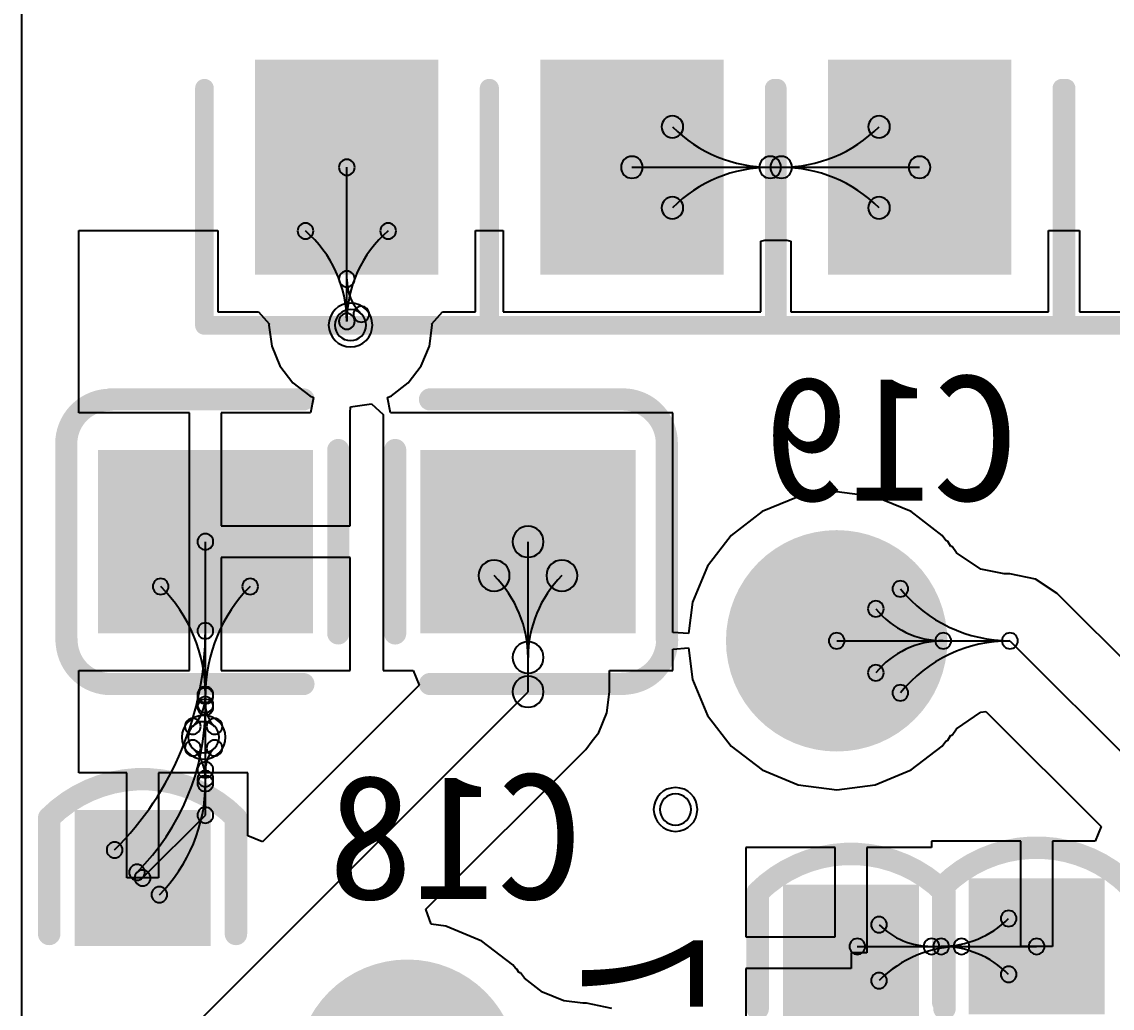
# Model space of a CAD drawing. Header units: inches. Extents: x 32166 to 66782, y 2386 to 7162.
# Drawn here: x 32666.61 to 32706.02, y 2999.61 to 3035.26 of the extents above; entities that cross this region are included whole.
import ezdxf

# ---------------------------------------------------------------- set-up
doc = ezdxf.new("R2010")
doc.units = ezdxf.units.IN
doc.header["$LTSCALE"] = 0.64311
doc.header["$MEASUREMENT"] = 0
for name, color, linetype in [('BOTTOMLAYER', 5, 'CONTINUOUS'), ('BOTTOMOVERLAY', 54, 'CONTINUOUS'), ('BOTTOMPASTE', 16, 'CONTINUOUS'), ('BOTTOMSOLDER', 6, 'CONTINUOUS'), ('KEEPOUTLAYER', 6, 'CONTINUOUS'), ('MULTILAYER', 9, 'CONTINUOUS')]:
    doc.layers.add(name, color=color, linetype=linetype)
doc.styles.get("Standard").update_dxf_attribs({"font": 'txt', "width": 0.8})

msp = doc.modelspace()

# ---------------------------------------------------------------- linework, layer by layer
at = {"layer": 'BOTTOMLAYER'}
for p, q in [((32678.358, 3024.434), (32678.358, 3030.001)), ((32688.663, 3030.001), (32699.058, 3030.001)), ((32668.677, 3021.127), (32668.677, 3027.719)), ((32668.677, 3027.719), (32673.7, 3027.719)), ((32673.7, 3027.719), (32673.7, 3024.772)), ((32683.015, 3024.772), (32683.015, 3027.719)), ((32683.015, 3027.719), (32684.005, 3027.719)), ((32684.005, 3027.719), (32684.005, 3024.772)), ((32703.715, 3024.772), (32703.715, 3027.719)), ((32703.715, 3027.719), (32704.84, 3027.719)), ((32704.84, 3027.719), (32704.84, 3024.772)), ((32693.32, 3027.335), (32693.461, 3027.363)), ((32693.32, 3024.772), (32693.32, 3027.335)), ((32693.461, 3027.363), (32694.26, 3027.363)), ((32694.26, 3027.363), (32694.4, 3027.335)), ((32694.4, 3027.335), (32694.4, 3024.772)), ((32673.7, 3024.772), (32675.171, 3024.772)), ((32675.171, 3024.772), (32675.548, 3024.342)), ((32681.437, 3024.342), (32681.814, 3024.772)), ((32681.814, 3024.772), (32683.015, 3024.772)), ((32684.005, 3024.772), (32693.32, 3024.772)), ((32694.4, 3024.772), (32703.715, 3024.772)), ((32704.84, 3024.772), (32714.155, 3024.772)), ((32675.548, 3024.342), (32675.543, 3024.299)), ((32675.543, 3024.299), (32675.643, 3023.536)), ((32681.342, 3023.536), (32681.443, 3024.299)), ((32681.443, 3024.299), (32681.437, 3024.342)), ((32675.643, 3023.536), (32675.938, 3022.824)), ((32681.048, 3022.824), (32681.342, 3023.536)), ((32675.938, 3022.824), (32676.407, 3022.213)), ((32680.579, 3022.213), (32681.048, 3022.824)), ((32676.407, 3022.213), (32677.018, 3021.744)), ((32679.968, 3021.744), (32680.579, 3022.213)), ((32677.018, 3021.744), (32677.156, 3021.687)), ((32679.83, 3021.687), (32679.968, 3021.744)), ((32677.156, 3021.687), (32677.044, 3021.127)), ((32678.477, 3021.127), (32678.493, 3021.349)), ((32678.493, 3021.349), (32679.248, 3021.449)), ((32679.248, 3021.449), (32679.678, 3021.072)), ((32679.942, 3021.127), (32679.83, 3021.687)), ((32672.677, 3021.127), (32668.677, 3021.127)), ((32672.677, 3016.468), (32672.677, 3021.127)), ((32677.044, 3021.127), (32673.82, 3021.127)), ((32673.82, 3021.127), (32673.82, 3017.041)), ((32678.477, 3017.041), (32678.477, 3021.127)), ((32678.477, 3021.127), (32678.477, 3021.127)), ((32679.678, 3021.072), (32679.678, 3011.812)), ((32690.136, 3021.127), (32679.942, 3021.127)), ((32690.136, 3013.184), (32690.136, 3021.127)), ((32696.062, 3018.278), (32694.667, 3018.094)), ((32697.457, 3018.094), (32696.062, 3018.278)), ((32694.667, 3018.094), (32693.367, 3017.556)), ((32698.756, 3017.556), (32697.457, 3018.094)), ((32693.367, 3017.556), (32692.251, 3016.699)), ((32699.873, 3016.699), (32698.756, 3017.556)), ((32673.82, 3017.041), (32678.477, 3017.041)), ((32692.251, 3016.699), (32691.394, 3015.583)), ((32700.01, 3016.519), (32699.873, 3016.699)), ((32672.677, 3011.812), (32672.677, 3016.468)), ((32673.248, 3006.59), (32673.248, 3016.469)), ((32684.907, 3011.049), (32684.907, 3016.469)), ((32700.074, 3016.477), (32700.01, 3016.519)), ((32700.191, 3016.302), (32700.074, 3016.477)), ((32700.236, 3016.295), (32700.191, 3016.302)), ((32700.389, 3016.065), (32700.236, 3016.295)), ((32700.236, 3016.295), (32700.236, 3016.295)), ((32678.477, 3015.898), (32673.82, 3015.898)), ((32673.82, 3015.898), (32673.82, 3011.812)), ((32678.477, 3011.812), (32678.477, 3015.898)), ((32701.277, 3015.473), (32700.389, 3016.065)), ((32691.394, 3015.583), (32690.856, 3014.283)), ((32702.113, 3015.306), (32701.277, 3015.473)), ((32702.324, 3015.306), (32702.113, 3015.306)), ((32703.249, 3015.122), (32702.324, 3015.306)), ((32704.034, 3014.598), (32703.249, 3015.122)), ((32690.856, 3014.283), (32690.706, 3013.147)), ((32711.253, 3007.379), (32704.034, 3014.598)), ((32690.706, 3013.147), (32690.136, 3013.184)), ((32696.062, 3012.888), (32702.324, 3012.888)), ((32702.324, 3012.888), (32709.543, 3005.669)), ((32690.136, 3012.592), (32690.706, 3012.629)), ((32690.136, 3011.812), (32690.136, 3012.592)), ((32690.706, 3012.629), (32690.856, 3011.493)), ((32668.677, 3008.12), (32668.677, 3011.812)), ((32668.677, 3011.812), (32672.677, 3011.812)), ((32673.82, 3011.812), (32678.477, 3011.812)), ((32679.678, 3011.812), (32680.751, 3011.812)), ((32680.751, 3011.812), (32680.97, 3011.284)), ((32687.857, 3011.049), (32687.857, 3011.812)), ((32687.857, 3011.812), (32690.136, 3011.812)), ((32690.856, 3011.493), (32691.394, 3010.193)), ((32680.97, 3011.284), (32675.306, 3005.62)), ((32670.978, 2997.119), (32684.907, 3011.049)), ((32687.757, 3010.285), (32687.857, 3011.049)), ((32687.462, 3009.573), (32687.757, 3010.285)), ((32700.389, 3009.711), (32701.277, 3010.304)), ((32701.277, 3010.304), (32701.454, 3010.339)), ((32701.454, 3010.339), (32705.62, 3006.173)), ((32691.394, 3010.193), (32692.251, 3009.077)), ((32687.228, 3009.268), (32687.462, 3009.573)), ((32700.236, 3009.481), (32700.389, 3009.711)), ((32686.993, 3008.962), (32687.228, 3009.268)), ((32699.873, 3009.077), (32700.01, 3009.257)), ((32700.01, 3009.257), (32700.074, 3009.299)), ((32700.074, 3009.299), (32700.191, 3009.474)), ((32700.191, 3009.474), (32700.236, 3009.481)), ((32700.236, 3009.481), (32700.236, 3009.481)), ((32681.219, 3003.188), (32686.993, 3008.962)), ((32692.251, 3009.077), (32693.367, 3008.221)), ((32698.756, 3008.221), (32699.873, 3009.077)), ((32670.406, 3008.12), (32668.677, 3008.12)), ((32670.406, 3004.318), (32670.406, 3008.12)), ((32674.778, 3008.12), (32671.549, 3008.12)), ((32671.549, 3008.12), (32671.549, 3004.318)), ((32674.778, 3005.838), (32674.778, 3008.12)), ((32693.367, 3008.221), (32694.667, 3007.682)), ((32697.457, 3007.682), (32698.756, 3008.221)), ((32694.667, 3007.682), (32696.062, 3007.499)), ((32696.062, 3007.499), (32697.457, 3007.682)), ((32670.978, 3004.319), (32673.248, 3006.59)), ((32705.62, 3006.173), (32705.401, 3005.645)), ((32675.306, 3005.62), (32674.778, 3005.838)), ((32702.716, 3005.645), (32699.488, 3005.645)), ((32699.488, 3005.645), (32699.488, 3005.42)), ((32702.716, 3001.843), (32702.716, 3005.645)), ((32705.401, 3005.645), (32703.859, 3005.645)), ((32703.859, 3005.645), (32703.859, 3001.843)), ((32696.011, 3005.42), (32692.783, 3005.42)), ((32692.783, 3005.42), (32692.783, 3002.191)), ((32696.011, 3002.191), (32696.011, 3005.42)), ((32699.488, 3005.42), (32697.154, 3005.42)), ((32697.154, 3005.42), (32697.154, 3001.618)), ((32671.549, 3004.318), (32670.406, 3004.318)), ((32681.402, 3002.647), (32681.219, 3003.188)), ((32681.939, 3002.576), (32681.402, 3002.647)), ((32683.239, 3002.038), (32681.939, 3002.576)), ((32684.355, 3001.181), (32683.239, 3002.038)), ((32692.783, 3002.191), (32696.011, 3002.191)), ((32697.154, 3001.618), (32696.584, 3001.618)), ((32696.584, 3001.618), (32696.584, 3001.048)), ((32696.808, 3001.844), (32703.288, 3001.844)), ((32703.859, 3001.843), (32702.716, 3001.843)), ((32684.453, 3001.054), (32684.355, 3001.181)), ((32684.507, 3001.017), (32684.453, 3001.054)), ((32684.59, 3000.893), (32684.507, 3001.017)), ((32684.636, 3000.887), (32684.59, 3000.893)), ((32684.781, 3000.698), (32684.636, 3000.887)), ((32684.636, 3000.887), (32684.636, 3000.887)), ((32696.584, 3001.048), (32692.783, 3001.048)), ((32692.783, 3001.048), (32692.783, 2997.819)), ((32685.436, 3000.195), (32684.781, 3000.698)), ((32686.198, 2999.88), (32685.436, 3000.195)), ((32686.892, 2999.788), (32686.198, 2999.88)), ((32687.017, 2999.788), (32686.892, 2999.788)), ((32687.942, 2999.604), (32687.017, 2999.788))]:
    msp.add_line(p, q, dxfattribs=at)
at = {"layer": 'BOTTOMLAYER', "const_width": 3.543}
for points in [[(32697.314, 3014.141, 1), (32694.809, 3011.635, 1)], [(32681.797, 2998.623, 1), (32679.291, 2996.118, 1)]]:
    msp.add_lwpolyline(points, format="xyb", close=True, dxfattribs=at)
at = {"layer": 'BOTTOMLAYER'}
for centre, radius, start, end in [((32690.126, 3031.465), 0.394, 0, 180), ((32690.126, 3031.465), 0.394, 0, 180), ((32690.126, 3031.465), 0.394, 0, 180), ((32697.594, 3031.465), 0.394, 0, 180), ((32697.594, 3031.465), 0.394, 0, 180), ((32697.594, 3031.465), 0.394, 0, 180), ((32690.126, 3031.465), 0.394, 180, 0), ((32690.126, 3031.465), 0.394, 180, 0), ((32690.126, 3031.465), 0.394, 180, 0), ((32693.66, 3034.998), 4.997, 225, 270), ((32693.66, 3034.998), 4.997, 225, 270), ((32693.66, 3034.998), 4.997, 225, 270), ((32694.06, 3034.998), 4.997, 270, 315), ((32694.06, 3034.998), 4.997, 270, 315), ((32694.06, 3034.998), 4.997, 270, 315), ((32697.594, 3031.465), 0.394, 180, 0), ((32697.594, 3031.465), 0.394, 180, 0), ((32697.594, 3031.465), 0.394, 180, 0), ((32688.663, 3030.001), 0.394, 0, 180), ((32693.66, 3030.001), 0.394, 0, 180), ((32693.66, 3030.001), 0.394, 0, 180), ((32693.66, 3030.001), 0.394, 0, 180), ((32693.66, 3030.001), 0.394, 0, 180), ((32693.66, 3030.001), 0.394, 0, 180), ((32693.66, 3030.001), 0.394, 0, 180), ((32694.06, 3030.001), 0.394, 0, 180), ((32694.06, 3030.001), 0.394, 0, 180), ((32694.06, 3030.001), 0.394, 0, 180), ((32694.06, 3030.001), 0.394, 0, 180), ((32694.06, 3030.001), 0.394, 0, 180), ((32694.06, 3030.001), 0.394, 0, 180), ((32699.058, 3030.001), 0.394, 0, 180), ((32678.358, 3030.001), 0.286, 0, 180), ((32678.358, 3030.001), 0.286, 180, 0), ((32688.663, 3030.001), 0.394, 180, 0), ((32693.66, 3025.003), 4.997, 90, 135), ((32693.66, 3025.003), 4.997, 90, 135), ((32693.66, 3025.003), 4.997, 90, 135), ((32693.66, 3030.001), 0.394, 180, 0), ((32693.66, 3030.001), 0.394, 180, 0), ((32693.66, 3030.001), 0.394, 180, 0), ((32693.66, 3030.001), 0.394, 180, 0), ((32693.66, 3030.001), 0.394, 180, 0), ((32693.66, 3030.001), 0.394, 180, 0), ((32694.06, 3030.001), 0.394, 180, 0), ((32694.06, 3030.001), 0.394, 180, 0), ((32694.06, 3030.001), 0.394, 180, 0), ((32694.06, 3030.001), 0.394, 180, 0), ((32694.06, 3030.001), 0.394, 180, 0), ((32694.06, 3030.001), 0.394, 180, 0), ((32694.06, 3025.003), 4.997, 45, 90), ((32694.06, 3025.003), 4.997, 45, 90), ((32694.06, 3025.003), 4.997, 45, 90), ((32699.058, 3030.001), 0.394, 180, 0), ((32690.126, 3028.537), 0.394, 0, 180), ((32690.126, 3028.537), 0.394, 0, 180), ((32690.126, 3028.537), 0.394, 0, 180), ((32697.594, 3028.537), 0.394, 0, 180), ((32697.594, 3028.537), 0.394, 0, 180), ((32697.594, 3028.537), 0.394, 0, 180), ((32690.126, 3028.537), 0.394, 180, 0), ((32690.126, 3028.537), 0.394, 180, 0), ((32690.126, 3028.537), 0.394, 180, 0), ((32697.594, 3028.537), 0.394, 180, 0), ((32697.594, 3028.537), 0.394, 180, 0), ((32697.594, 3028.537), 0.394, 180, 0), ((32676.864, 3027.699), 0.286, 0, 180), ((32676.864, 3027.699), 0.286, 0, 180), ((32676.864, 3027.699), 0.286, 0, 180), ((32676.864, 3027.699), 0.286, 180, 0), ((32676.864, 3027.699), 0.286, 180, 0), ((32676.864, 3027.699), 0.286, 180, 0), ((32674.044, 3024.435), 4.314, 0.0001, 49.1851), ((32674.044, 3024.435), 4.314, 0.0001, 49.1851), ((32674.044, 3024.435), 4.314, 0.0001, 49.1851), ((32682.671, 3024.435), 4.314, 130.8149, 179.9999), ((32682.671, 3024.435), 4.314, 130.8149, 179.9999), ((32682.671, 3024.435), 4.314, 130.8149, 179.9999), ((32679.852, 3027.699), 0.286, 0, 180), ((32679.852, 3027.699), 0.286, 0, 180), ((32679.852, 3027.699), 0.286, 0, 180), ((32679.852, 3027.699), 0.286, 180, 0), ((32679.852, 3027.699), 0.286, 180, 0), ((32679.852, 3027.699), 0.286, 180, 0), ((32678.358, 3025.962), 0.286, 0, 180), ((32678.358, 3025.962), 0.286, 0, 180), ((32678.358, 3025.962), 0.286, 0, 180), ((32678.358, 3025.962), 0.286, 180, 0), ((32678.358, 3025.962), 0.286, 180, 0), ((32678.358, 3025.962), 0.286, 180, 0), ((32680.155, 3025.962), 1.797, 180.0001, 225.0001), ((32680.155, 3025.962), 1.797, 180.0001, 225.0001), ((32680.155, 3025.962), 1.797, 180.0001, 225.0001), ((32678.493, 3024.299), 0.562, 0, 180), ((32678.884, 3024.691), 0.286, 0, 180), ((32678.884, 3024.691), 0.286, 0, 180), ((32678.884, 3024.691), 0.286, 0, 180), ((32678.358, 3024.435), 0.286, 0, 180), ((32678.358, 3024.435), 0.286, 0, 180), ((32678.358, 3024.435), 0.286, 0, 180), ((32678.358, 3024.435), 0.286, 0, 180), ((32678.358, 3024.435), 0.286, 0, 180), ((32678.358, 3024.435), 0.286, 0, 180), ((32678.358, 3024.434), 0.286, 0, 180), ((32678.884, 3024.691), 0.286, 180, 0), ((32678.884, 3024.691), 0.286, 180, 0), ((32678.884, 3024.691), 0.286, 180, 0), ((32678.493, 3024.299), 0.562, 180, 0), ((32678.358, 3024.435), 0.286, 180, 0), ((32678.358, 3024.435), 0.286, 180, 0), ((32678.358, 3024.435), 0.286, 180, 0), ((32678.358, 3024.435), 0.286, 180, 0), ((32678.358, 3024.435), 0.286, 180, 0), ((32678.358, 3024.435), 0.286, 180, 0), ((32678.358, 3024.434), 0.286, 180, 0), ((32684.907, 3016.469), 0.562, 0, 180), ((32673.248, 3016.469), 0.286, 0, 180), ((32673.248, 3016.469), 0.286, 180, 0), ((32684.907, 3016.469), 0.562, 180, 0), ((32683.682, 3015.244), 0.562, 0, 180), ((32683.682, 3015.244), 0.562, 0, 180), ((32683.682, 3015.244), 0.562, 0, 180), ((32686.132, 3015.244), 0.562, 0, 180), ((32686.132, 3015.244), 0.562, 0, 180), ((32686.132, 3015.244), 0.562, 0, 180), ((32671.632, 3014.853), 0.286, 0, 180), ((32671.632, 3014.853), 0.286, 0, 180), ((32671.632, 3014.853), 0.286, 0, 180), ((32674.865, 3014.853), 0.286, 0, 180), ((32674.865, 3014.853), 0.286, 0, 180), ((32674.865, 3014.853), 0.286, 0, 180), ((32683.682, 3015.244), 0.562, 180, 0), ((32683.682, 3015.244), 0.562, 180, 0), ((32683.682, 3015.244), 0.562, 180, 0), ((32680.724, 3012.287), 4.183, 0.0001, 45.0001), ((32680.724, 3012.287), 4.183, 0.0001, 45.0001), ((32680.724, 3012.287), 4.183, 0.0001, 45.0001), ((32689.09, 3012.287), 4.183, 134.9999, 179.9999), ((32689.09, 3012.287), 4.183, 134.9999, 179.9999), ((32689.09, 3012.287), 4.183, 134.9999, 179.9999), ((32686.132, 3015.244), 0.562, 180, 0), ((32686.132, 3015.244), 0.562, 180, 0), ((32686.132, 3015.244), 0.562, 180, 0), ((32698.364, 3014.767), 0.286, 0, 180), ((32698.364, 3014.767), 0.286, 0, 180), ((32698.364, 3014.767), 0.286, 0, 180), ((32671.632, 3014.853), 0.286, 180, 0), ((32671.632, 3014.853), 0.286, 180, 0), ((32671.632, 3014.853), 0.286, 180, 0), ((32667.73, 3010.95), 5.519, 359.9999, 44.9999), ((32667.73, 3010.95), 5.519, 359.9999, 44.9999), ((32667.73, 3010.95), 5.519, 359.9999, 44.9999), ((32678.767, 3010.95), 5.519, 135.0001, 180.0001), ((32678.767, 3010.95), 5.519, 135.0001, 180.0001), ((32678.767, 3010.95), 5.519, 135.0001, 180.0001), ((32674.865, 3014.853), 0.286, 180, 0), ((32674.865, 3014.853), 0.286, 180, 0), ((32674.865, 3014.853), 0.286, 180, 0), ((32698.364, 3014.767), 0.286, 180, 0), ((32698.364, 3014.767), 0.286, 180, 0), ((32698.364, 3014.767), 0.286, 180, 0), ((32702.324, 3018), 5.112, 219.224, 270), ((32702.324, 3018), 5.112, 219.224, 270), ((32702.324, 3018), 5.112, 219.224, 270), ((32697.478, 3014.045), 0.286, 0, 180), ((32697.478, 3014.045), 0.286, 0, 180), ((32697.478, 3014.045), 0.286, 0, 180), ((32697.478, 3014.045), 0.286, 180, 0), ((32697.478, 3014.045), 0.286, 180, 0), ((32697.478, 3014.045), 0.286, 180, 0), ((32699.915, 3016.034), 3.146, 219.2239, 269.9999), ((32699.915, 3016.034), 3.146, 219.2239, 269.9999), ((32699.915, 3016.034), 3.146, 219.2239, 269.9999), ((32673.248, 3013.251), 0.286, 0, 180), ((32673.248, 3013.251), 0.286, 0, 180), ((32673.248, 3013.251), 0.286, 0, 180), ((32662.046, 3013.251), 11.202, 315, 0), ((32662.046, 3013.251), 11.202, 315, 0), ((32662.046, 3013.251), 11.202, 315, 0), ((32673.248, 3013.251), 0.286, 180, 0), ((32673.248, 3013.251), 0.286, 180, 0), ((32673.248, 3013.251), 0.286, 180, 0), ((32696.062, 3012.888), 0.286, 0, 180), ((32699.915, 3012.888), 0.286, 0, 180), ((32699.915, 3012.888), 0.286, 0, 180), ((32699.915, 3012.888), 0.286, 0, 180), ((32699.915, 3012.888), 0.286, 0, 180), ((32699.915, 3012.888), 0.286, 0, 180), ((32699.915, 3012.888), 0.286, 0, 180), ((32702.324, 3012.888), 0.286, 0, 180), ((32702.324, 3012.888), 0.286, 0, 180), ((32702.324, 3012.888), 0.286, 0, 180), ((32702.324, 3012.888), 0.286, 0, 180), ((32702.324, 3012.888), 0.286, 0, 180), ((32702.324, 3012.888), 0.286, 0, 180), ((32702.324, 3012.888), 0.286, 0, 180), ((32702.324, 3012.888), 0.286, 0, 180), ((32684.907, 3012.287), 0.562, 0, 180), ((32684.907, 3012.287), 0.562, 0, 180), ((32684.907, 3012.287), 0.562, 0, 180), ((32684.907, 3012.287), 0.562, 0, 180), ((32684.907, 3012.287), 0.562, 0, 180), ((32684.907, 3012.287), 0.562, 0, 180), ((32696.062, 3012.888), 0.286, 180, 0), ((32699.915, 3009.743), 3.146, 90.0001, 140.7761), ((32699.915, 3009.743), 3.146, 90.0001, 140.7761), ((32699.915, 3009.743), 3.146, 90.0001, 140.7761), ((32702.324, 3007.777), 5.112, 90, 140.776), ((32702.324, 3007.777), 5.112, 90, 140.776), ((32702.324, 3007.777), 5.112, 90, 140.776), ((32699.915, 3012.888), 0.286, 180, 0), ((32699.915, 3012.888), 0.286, 180, 0), ((32699.915, 3012.888), 0.286, 180, 0), ((32699.915, 3012.888), 0.286, 180, 0), ((32699.915, 3012.888), 0.286, 180, 0), ((32699.915, 3012.888), 0.286, 180, 0), ((32702.324, 3012.888), 0.286, 180, 0), ((32702.324, 3012.888), 0.286, 180, 0), ((32702.324, 3012.888), 0.286, 180, 0), ((32702.324, 3012.888), 0.286, 180, 0), ((32702.324, 3012.888), 0.286, 180, 0), ((32702.324, 3012.888), 0.286, 180, 0), ((32702.324, 3012.888), 0.286, 180, 0), ((32702.324, 3012.888), 0.286, 180, 0), ((32684.907, 3012.287), 0.562, 180, 0), ((32684.907, 3012.287), 0.562, 180, 0), ((32684.907, 3012.287), 0.562, 180, 0), ((32684.907, 3012.287), 0.562, 180, 0), ((32684.907, 3012.287), 0.562, 180, 0), ((32684.907, 3012.287), 0.562, 180, 0), ((32697.478, 3011.732), 0.286, 0, 180), ((32697.478, 3011.732), 0.286, 0, 180), ((32697.478, 3011.732), 0.286, 0, 180), ((32684.907, 3011.049), 0.562, 0, 180), ((32684.907, 3011.049), 0.562, 0, 180), ((32697.478, 3011.732), 0.286, 180, 0), ((32697.478, 3011.732), 0.286, 180, 0), ((32697.478, 3011.732), 0.286, 180, 0), ((32673.248, 3010.95), 0.286, 0, 180), ((32673.248, 3010.95), 0.286, 0, 180), ((32673.248, 3010.95), 0.286, 0, 180), ((32673.248, 3010.95), 0.286, 0, 180), ((32673.248, 3010.95), 0.286, 0, 180), ((32673.248, 3010.95), 0.286, 0, 180), ((32673.248, 3010.899), 0.286, 0, 180), ((32673.248, 3010.899), 0.286, 0, 180), ((32673.248, 3010.899), 0.286, 0, 180), ((32698.364, 3011.009), 0.286, 0, 180), ((32698.364, 3011.009), 0.286, 0, 180), ((32698.364, 3011.009), 0.286, 0, 180), ((32671.688, 3010.899), 1.561, 314.9997, 359.9997), ((32671.688, 3010.899), 1.561, 314.9997, 359.9997), ((32671.688, 3010.899), 1.561, 314.9997, 359.9997), ((32673.248, 3010.95), 0.286, 180, 0), ((32673.248, 3010.95), 0.286, 180, 0), ((32673.248, 3010.95), 0.286, 180, 0), ((32673.248, 3010.95), 0.286, 180, 0), ((32673.248, 3010.95), 0.286, 180, 0), ((32673.248, 3010.95), 0.286, 180, 0), ((32673.248, 3010.899), 0.286, 180, 0), ((32673.248, 3010.899), 0.286, 180, 0), ((32673.248, 3010.899), 0.286, 180, 0), ((32673.248, 3010.582), 0.286, 0, 180), ((32673.248, 3010.582), 0.286, 0, 180), ((32673.248, 3010.582), 0.286, 0, 180), ((32673.248, 3010.491), 0.286, 0, 180), ((32673.248, 3010.491), 0.286, 0, 180), ((32673.248, 3010.491), 0.286, 0, 180), ((32684.907, 3011.049), 0.562, 180, 0), ((32684.907, 3011.049), 0.562, 180, 0), ((32698.364, 3011.009), 0.286, 180, 0), ((32698.364, 3011.009), 0.286, 180, 0), ((32698.364, 3011.009), 0.286, 180, 0), ((32664.806, 3010.491), 8.443, 315, 360), ((32664.806, 3010.491), 8.443, 315, 360), ((32664.806, 3010.491), 8.443, 315, 360), ((32673.248, 3010.582), 0.286, 180, 0), ((32673.248, 3010.582), 0.286, 180, 0), ((32673.248, 3010.582), 0.286, 180, 0), ((32673.248, 3010.491), 0.286, 180, 0), ((32673.248, 3010.491), 0.286, 180, 0), ((32673.248, 3010.491), 0.286, 180, 0), ((32674.36, 3010.582), 1.112, 180.0005, 225.0005), ((32674.36, 3010.582), 1.112, 180.0005, 225.0005), ((32674.36, 3010.582), 1.112, 180.0005, 225.0005), ((32672.791, 3009.796), 0.286, 0, 180), ((32672.791, 3009.796), 0.286, 0, 180), ((32672.791, 3009.796), 0.286, 0, 180), ((32673.183, 3009.404), 0.562, 0, 180), ((32673.574, 3009.796), 0.286, 0, 180), ((32673.574, 3009.796), 0.286, 0, 180), ((32673.574, 3009.796), 0.286, 0, 180), ((32672.791, 3009.796), 0.286, 180, 0), ((32672.791, 3009.796), 0.286, 180, 0), ((32672.791, 3009.796), 0.286, 180, 0), ((32673.574, 3009.796), 0.286, 180, 0), ((32673.574, 3009.796), 0.286, 180, 0), ((32673.574, 3009.796), 0.286, 180, 0), ((32672.791, 3009.013), 0.286, 0, 180), ((32672.791, 3009.013), 0.286, 0, 180), ((32672.791, 3009.013), 0.286, 0, 180), ((32673.183, 3009.404), 0.562, 180, 0), ((32673.574, 3009.013), 0.286, 0, 180), ((32673.574, 3009.013), 0.286, 0, 180), ((32673.574, 3009.013), 0.286, 0, 180), ((32672.791, 3009.013), 0.286, 180, 0), ((32672.791, 3009.013), 0.286, 180, 0), ((32672.791, 3009.013), 0.286, 180, 0), ((32671.688, 3007.909), 1.561, 0.0003, 45.0003), ((32671.688, 3007.909), 1.561, 0.0003, 45.0003), ((32671.688, 3007.909), 1.561, 0.0003, 45.0003), ((32674.36, 3008.227), 1.112, 134.9995, 179.9995), ((32674.36, 3008.227), 1.112, 134.9995, 179.9995), ((32674.36, 3008.227), 1.112, 134.9995, 179.9995), ((32673.574, 3009.013), 0.286, 180, 0), ((32673.574, 3009.013), 0.286, 180, 0), ((32673.574, 3009.013), 0.286, 180, 0), ((32673.248, 3008.227), 0.286, 0, 180), ((32673.248, 3008.227), 0.286, 0, 180), ((32673.248, 3008.227), 0.286, 0, 180), ((32673.248, 3008.227), 0.286, 180, 0), ((32673.248, 3008.227), 0.286, 180, 0), ((32673.248, 3008.227), 0.286, 180, 0), ((32673.248, 3007.909), 0.286, 0, 180), ((32673.248, 3007.909), 0.286, 0, 180), ((32673.248, 3007.909), 0.286, 0, 180), ((32673.248, 3007.732), 0.286, 0, 180), ((32673.248, 3007.732), 0.286, 0, 180), ((32673.248, 3007.732), 0.286, 0, 180), ((32667.565, 3007.732), 5.683, 315, 360), ((32667.565, 3007.732), 5.683, 315, 360), ((32667.565, 3007.732), 5.683, 315, 360), ((32673.248, 3007.909), 0.286, 180, 0), ((32673.248, 3007.909), 0.286, 180, 0), ((32673.248, 3007.909), 0.286, 180, 0), ((32673.248, 3007.732), 0.286, 180, 0), ((32673.248, 3007.732), 0.286, 180, 0), ((32673.248, 3007.732), 0.286, 180, 0), ((32690.238, 3006.794), 0.562, 0, 180), ((32673.248, 3006.59), 0.286, 0, 180), ((32673.248, 3006.59), 0.286, 0, 180), ((32690.238, 3006.794), 0.562, 180, 0), ((32673.248, 3006.59), 0.286, 180, 0), ((32673.248, 3006.59), 0.286, 180, 0), ((32669.967, 3005.33), 0.286, 0, 180), ((32669.967, 3005.33), 0.286, 0, 180), ((32669.967, 3005.33), 0.286, 0, 180), ((32669.967, 3005.33), 0.286, 180, 0), ((32669.967, 3005.33), 0.286, 180, 0), ((32669.967, 3005.33), 0.286, 180, 0), ((32670.776, 3004.521), 0.286, 0, 180), ((32670.776, 3004.521), 0.286, 0, 180), ((32670.776, 3004.521), 0.286, 0, 180), ((32670.776, 3004.521), 0.286, 180, 0), ((32670.776, 3004.521), 0.286, 180, 0), ((32670.776, 3004.521), 0.286, 180, 0), ((32670.978, 3004.319), 0.286, 0, 180), ((32670.978, 3004.319), 0.286, 180, 0), ((32671.584, 3003.713), 0.286, 0, 180), ((32671.584, 3003.713), 0.286, 0, 180), ((32671.584, 3003.713), 0.286, 0, 180), ((32671.584, 3003.713), 0.286, 180, 0), ((32671.584, 3003.713), 0.286, 180, 0), ((32671.584, 3003.713), 0.286, 180, 0), ((32697.593, 3002.63), 0.286, 0, 180), ((32697.593, 3002.63), 0.286, 0, 180), ((32697.593, 3002.63), 0.286, 0, 180), ((32699.838, 3005.294), 3.449, 269.9999, 314.9999), ((32699.838, 3005.294), 3.449, 269.9999, 314.9999), ((32699.838, 3005.294), 3.449, 269.9999, 314.9999), ((32702.277, 3002.855), 0.286, 0, 180), ((32702.277, 3002.855), 0.286, 0, 180), ((32702.277, 3002.855), 0.286, 0, 180), ((32702.277, 3002.855), 0.286, 180, 0), ((32702.277, 3002.855), 0.286, 180, 0), ((32702.277, 3002.855), 0.286, 180, 0), ((32697.593, 3002.63), 0.286, 180, 0), ((32697.593, 3002.63), 0.286, 180, 0), ((32697.593, 3002.63), 0.286, 180, 0), ((32699.489, 3004.525), 2.681, 225.0002, 270.0002), ((32699.489, 3004.525), 2.681, 225.0002, 270.0002), ((32699.489, 3004.525), 2.681, 225.0002, 270.0002), ((32696.808, 3001.844), 0.286, 0, 180), ((32699.489, 3001.844), 0.286, 0, 180), ((32699.489, 3001.844), 0.286, 0, 180), ((32699.489, 3001.844), 0.286, 0, 180), ((32699.838, 3001.844), 0.286, 0, 180), ((32699.838, 3001.844), 0.286, 0, 180), ((32699.838, 3001.844), 0.286, 0, 180), ((32699.838, 3001.844), 0.286, 0, 180), ((32699.838, 3001.844), 0.286, 0, 180), ((32699.838, 3001.844), 0.286, 0, 180), ((32700.575, 3001.844), 0.286, 0, 180), ((32700.575, 3001.844), 0.286, 0, 180), ((32700.575, 3001.844), 0.286, 0, 180), ((32703.288, 3001.844), 0.286, 0, 180), ((32696.808, 3001.844), 0.286, 180, 0), ((32700.575, 2997.627), 4.218, 89.9999, 134.9999), ((32700.575, 2997.627), 4.218, 89.9999, 134.9999), ((32700.575, 2997.627), 4.218, 89.9999, 134.9999), ((32699.489, 3001.844), 0.286, 180, 0), ((32699.489, 3001.844), 0.286, 180, 0), ((32699.489, 3001.844), 0.286, 180, 0), ((32699.838, 3001.844), 0.286, 180, 0), ((32699.838, 3001.844), 0.286, 180, 0), ((32699.838, 3001.844), 0.286, 180, 0), ((32699.838, 3001.844), 0.286, 180, 0), ((32699.838, 3001.844), 0.286, 180, 0), ((32699.838, 3001.844), 0.286, 180, 0), ((32699.838, 2998.395), 3.449, 45.0001, 90.0001), ((32699.838, 2998.395), 3.449, 45.0001, 90.0001), ((32699.838, 2998.395), 3.449, 45.0001, 90.0001), ((32700.575, 3001.844), 0.286, 180, 0), ((32700.575, 3001.844), 0.286, 180, 0), ((32700.575, 3001.844), 0.286, 180, 0), ((32703.288, 3001.844), 0.286, 180, 0), ((32697.593, 3000.609), 0.286, 0, 180), ((32697.593, 3000.609), 0.286, 0, 180), ((32697.593, 3000.609), 0.286, 0, 180), ((32702.277, 3000.834), 0.286, 0, 180), ((32702.277, 3000.834), 0.286, 0, 180), ((32702.277, 3000.834), 0.286, 0, 180), ((32702.277, 3000.834), 0.286, 180, 0), ((32702.277, 3000.834), 0.286, 180, 0), ((32702.277, 3000.834), 0.286, 180, 0), ((32697.593, 3000.609), 0.286, 180, 0), ((32697.593, 3000.609), 0.286, 180, 0), ((32697.593, 3000.609), 0.286, 180, 0)]:
    msp.add_arc(centre, radius, start, end, dxfattribs=at)
for points in [[(32681.215, 3026.572), (32681.215, 3033.43), (32675.5, 3026.572), (32675.5, 3033.43)], [(32685.805, 3033.43), (32685.805, 3026.572), (32691.52, 3033.43), (32691.52, 3026.572)], [(32696.2, 3033.43), (32696.2, 3026.572), (32701.915, 3033.43), (32701.915, 3026.572)], [(32676.677, 3019.327), (32669.819, 3019.327), (32676.677, 3013.612), (32669.819, 3013.612)], [(32688.336, 3019.327), (32681.478, 3019.327), (32688.336, 3013.612), (32681.478, 3013.612)], [(32672.978, 3002.319), (32672.978, 3006.32), (32668.978, 3002.319), (32668.978, 3006.32)], [(32698.583, 2999.619), (32698.583, 3003.62), (32694.583, 2999.619), (32694.583, 3003.62)], [(32705.288, 2999.844), (32705.288, 3003.845), (32701.288, 2999.844), (32701.288, 3003.845)]]:
    msp.add_solid(points, dxfattribs=at)
at = {"layer": 'BOTTOMOVERLAY'}
for points, const_width in [([(32673.214, 3024.286), (32673.214, 3032.858)], 0.675), ([(32683.501, 3024.286), (32683.501, 3032.858)], 0.675), ([(32683.519, 3024.286), (32683.519, 3032.858)], 0.675), ([(32693.806, 3024.286), (32693.806, 3032.858)], 0.675), ([(32693.914, 3032.858), (32693.914, 3024.286)], 0.675), ([(32704.201, 3032.858), (32704.201, 3024.286)], 0.675), ([(32704.354, 3024.286), (32704.354, 3032.858)], 0.675), ([(32673.214, 3024.286), (32683.501, 3024.286)], 0.675), ([(32683.519, 3024.286), (32693.806, 3024.286)], 0.675), ([(32704.201, 3024.286), (32693.914, 3024.286)], 0.675), ([(32704.354, 3024.286), (32714.641, 3024.286)], 0.675), ([(32669.807, 3021.613), (32676.792, 3021.613)], 0.8), ([(32681.364, 3021.613), (32688.336, 3021.613)], 0.8), ([(32668.219, 3012.926), (32668.219, 3020.013)], 0.8), ([(32678.049, 3013.155), (32678.049, 3019.784)], 0.8), ([(32680.106, 3013.155), (32680.106, 3019.784)], 0.8), ([(32689.924, 3012.938), (32689.924, 3020.025)], 0.8), ([(32669.819, 3011.326), (32676.792, 3011.326)], 0.8), ([(32681.364, 3011.326), (32688.348, 3011.326)], 0.8), ([(32667.603, 3002.294), (32667.603, 3006.492)], 0.81), ([(32674.353, 3002.294), (32674.353, 3006.492)], 0.81), ([(32699.913, 2999.819), (32699.913, 3004.017)], 0.81), ([(32693.208, 2999.594), (32693.208, 3003.792)], 0.81), ([(32699.958, 2999.594), (32699.958, 3003.792)], 0.81)]:
    msp.add_lwpolyline(points, dxfattribs=dict(at, const_width=const_width))
for points, const_width in [([(32673.214, 3032.69, 1), (32673.214, 3033.027, 1)], 0.337), ([(32683.501, 3032.69, 1), (32683.501, 3033.027, 1)], 0.337), ([(32683.519, 3033.027, 1), (32683.519, 3032.69, 1)], 0.337), ([(32693.806, 3033.027, 1), (32693.806, 3032.69, 1)], 0.337), ([(32693.914, 3033.027, 1), (32693.914, 3032.69, 1)], 0.337), ([(32704.201, 3033.027, 1), (32704.201, 3032.69, 1)], 0.337), ([(32704.354, 3032.69, 1), (32704.354, 3033.027, 1)], 0.337), ([(32673.214, 3024.117, 1), (32673.214, 3024.455, 1)], 0.337), ([(32673.214, 3024.117, 1), (32673.214, 3024.455, 1)], 0.337), ([(32683.501, 3024.117, 1), (32683.501, 3024.455, 1)], 0.337), ([(32683.501, 3024.117, 1), (32683.501, 3024.455, 1)], 0.337), ([(32683.519, 3024.455, 1), (32683.519, 3024.117, 1)], 0.337), ([(32683.519, 3024.455, 1), (32683.519, 3024.117, 1)], 0.337), ([(32693.806, 3024.455, 1), (32693.806, 3024.117, 1)], 0.337), ([(32693.806, 3024.455, 1), (32693.806, 3024.117, 1)], 0.337), ([(32693.914, 3024.455, 1), (32693.914, 3024.117, 1)], 0.337), ([(32693.914, 3024.455, 1), (32693.914, 3024.117, 1)], 0.337), ([(32704.201, 3024.455, 1), (32704.201, 3024.117, 1)], 0.337), ([(32704.201, 3024.455, 1), (32704.201, 3024.117, 1)], 0.337), ([(32704.354, 3024.117, 1), (32704.354, 3024.455, 1)], 0.337), ([(32704.354, 3024.117, 1), (32704.354, 3024.455, 1)], 0.337), ([(32670.007, 3021.613, 1), (32669.607, 3021.613, 1)], 0.4), ([(32670.007, 3021.6, 1), (32669.607, 3021.6, 1)], 0.4), ([(32676.992, 3021.613, 1), (32676.592, 3021.613, 1)], 0.4), ([(32681.564, 3021.613, 1), (32681.164, 3021.613, 1)], 0.4), ([(32688.536, 3021.613, 1), (32688.136, 3021.613, 1)], 0.4), ([(32688.536, 3021.613, 1), (32688.136, 3021.613, 1)], 0.4), ([(32668.419, 3020.013, 1), (32668.019, 3020.013, 1)], 0.4), ([(32668.419, 3020.013, 1), (32668.019, 3020.013, 1)], 0.4), ([(32678.249, 3019.784, 1), (32677.849, 3019.784, 1)], 0.4), ([(32680.307, 3019.784, 1), (32679.906, 3019.784, 1)], 0.4), ([(32690.124, 3020.025, 1), (32689.724, 3020.025, 1)], 0.4), ([(32690.124, 3020.025, 1), (32689.724, 3020.025, 1)], 0.4), ([(32678.249, 3013.155, 1), (32677.849, 3013.155, 1)], 0.4), ([(32680.307, 3013.155, 1), (32679.906, 3013.155, 1)], 0.4), ([(32668.419, 3012.926, 1), (32668.019, 3012.926, 1)], 0.4), ([(32668.432, 3012.914, 1), (32668.032, 3012.914, 1)], 0.4), ([(32690.124, 3012.938, 1), (32689.724, 3012.938, 1)], 0.4), ([(32690.136, 3012.926, 1), (32689.736, 3012.926, 1)], 0.4), ([(32670.02, 3011.326, 1), (32669.619, 3011.326, 1)], 0.4), ([(32670.02, 3011.326, 1), (32669.619, 3011.326, 1)], 0.4), ([(32676.992, 3011.326, 1), (32676.592, 3011.326, 1)], 0.4), ([(32681.564, 3011.326, 1), (32681.164, 3011.326, 1)], 0.4), ([(32688.548, 3011.338, 1), (32688.148, 3011.338, 1)], 0.4), ([(32688.548, 3011.326, 1), (32688.148, 3011.326, 1)], 0.4), ([(32667.805, 3006.492, 1), (32667.4, 3006.492, 1)], 0.405), ([(32667.805, 3006.492, 1), (32667.4, 3006.492, 1)], 0.405), ([(32674.555, 3006.492, 1), (32674.15, 3006.492, 1)], 0.405), ([(32674.555, 3006.492, 1), (32674.15, 3006.492, 1)], 0.405), ([(32700.115, 3004.017, 1), (32699.71, 3004.017, 1)], 0.405), ([(32700.115, 3004.017, 1), (32699.71, 3004.017, 1)], 0.405), ([(32693.41, 3003.792, 1), (32693.005, 3003.792, 1)], 0.405), ([(32693.41, 3003.792, 1), (32693.005, 3003.792, 1)], 0.405), ([(32700.16, 3003.792, 1), (32699.755, 3003.792, 1)], 0.405), ([(32700.16, 3003.792, 1), (32699.755, 3003.792, 1)], 0.405), ([(32667.805, 3002.294, 1), (32667.4, 3002.294, 1)], 0.405), ([(32674.555, 3002.294, 1), (32674.15, 3002.294, 1)], 0.405), ([(32700.115, 2999.819, 1), (32699.71, 2999.819, 1)], 0.405), ([(32693.41, 2999.594, 1), (32693.005, 2999.594, 1)], 0.405), ([(32700.16, 2999.594, 1), (32699.755, 2999.594, 1)], 0.405)]:
    msp.add_lwpolyline(points, format="xyb", close=True, dxfattribs=dict(at, const_width=const_width))
for points, const_width in [([(32668.219, 3020.013, -0.414214), (32669.807, 3021.6)], 0.8), ([(32688.336, 3021.613, -0.414214), (32689.924, 3020.025)], 0.8), ([(32669.819, 3011.326, -0.414214), (32668.232, 3012.914)], 0.8), ([(32689.936, 3012.926, -0.414214), (32688.348, 3011.338)], 0.8), ([(32667.603, 3006.492, -0.414214), (32674.353, 3006.492)], 0.81), ([(32693.208, 3003.792, -0.414214), (32699.958, 3003.792)], 0.81), ([(32699.913, 3004.017, -0.414214), (32706.663, 3004.017)], 0.81)]:
    msp.add_lwpolyline(points, format="xyb", dxfattribs=dict(at, const_width=const_width))
at = {"layer": 'BOTTOMPASTE'}
for points in [[(32681.215, 3026.572), (32681.215, 3033.43), (32675.5, 3026.572), (32675.5, 3033.43)], [(32685.805, 3033.43), (32685.805, 3026.572), (32691.52, 3033.43), (32691.52, 3026.572)], [(32696.2, 3033.43), (32696.2, 3026.572), (32701.915, 3033.43), (32701.915, 3026.572)], [(32676.677, 3019.327), (32669.819, 3019.327), (32676.677, 3013.612), (32669.819, 3013.612)], [(32688.336, 3019.327), (32681.478, 3019.327), (32688.336, 3013.612), (32681.478, 3013.612)], [(32672.978, 3002.319), (32672.978, 3006.32), (32668.978, 3002.319), (32668.978, 3006.32)], [(32698.583, 2999.619), (32698.583, 3003.62), (32694.583, 2999.619), (32694.583, 3003.62)], [(32705.288, 2999.844), (32705.288, 3003.845), (32701.288, 2999.844), (32701.288, 3003.845)]]:
    msp.add_solid(points, dxfattribs=at)
at = {"layer": 'BOTTOMSOLDER', "const_width": 4}
for points in [[(32697.476, 3014.303, 1), (32694.647, 3011.474, 1)], [(32681.958, 2998.785, 1), (32679.129, 2995.956, 1)]]:
    msp.add_lwpolyline(points, format="xyb", close=True, dxfattribs=at)
at = {"layer": 'BOTTOMSOLDER'}
for centre, start, end in [((32678.493, 3024.299), 0, 180), ((32678.493, 3024.299), 180, 0), ((32673.183, 3009.404), 0, 180), ((32673.183, 3009.404), 180, 0), ((32690.238, 3006.794), 0, 180), ((32690.238, 3006.794), 180, 0)]:
    msp.add_arc(centre, 0.791, start, end, dxfattribs=at)
for points in [[(32681.672, 3026.115), (32681.672, 3033.887), (32675.043, 3026.115), (32675.043, 3033.887)], [(32685.348, 3033.887), (32685.348, 3026.115), (32691.977, 3033.887), (32691.977, 3026.115)], [(32695.743, 3033.887), (32695.743, 3026.115), (32702.372, 3033.887), (32702.372, 3026.115)], [(32677.135, 3019.784), (32669.362, 3019.784), (32677.135, 3013.155), (32669.362, 3013.155)], [(32688.793, 3019.784), (32681.021, 3019.784), (32688.793, 3013.155), (32681.021, 3013.155)], [(32673.435, 3001.862), (32673.435, 3006.777), (32668.52, 3001.862), (32668.52, 3006.777)], [(32699.04, 2999.162), (32699.04, 3004.077), (32694.125, 2999.162), (32694.125, 3004.077)], [(32705.745, 2999.387), (32705.745, 3004.302), (32700.83, 2999.387), (32700.83, 3004.302)]]:
    msp.add_solid(points, dxfattribs=at)
at = {"layer": 'KEEPOUTLAYER'}
msp.add_line((32666.613, 2886.554), (32666.613, 3093.554), dxfattribs=at)
at = {"layer": 'MULTILAYER', "const_width": 3.543}
for points in [[(32697.314, 3014.141, 1), (32694.809, 3011.635, 1)], [(32681.797, 2998.623, 1), (32679.291, 2996.118, 1)]]:
    msp.add_lwpolyline(points, format="xyb", close=True, dxfattribs=at)
at = {"layer": 'MULTILAYER'}
for centre, start, end in [((32678.493, 3024.299), 0, 180), ((32678.493, 3024.299), 180, 0), ((32673.183, 3009.404), 0, 180), ((32673.183, 3009.404), 180, 0), ((32690.238, 3006.794), 0, 180), ((32690.238, 3006.794), 180, 0)]:
    msp.add_arc(centre, 0.562, start, end, dxfattribs=at)

# ---------------------------------------------------------------- texts
at = {"layer": 'BOTTOMOVERLAY', "text_generation_flag": 2}
for s, rotation, p in [('C19', 360, (32702.613, 3017.954)), ('C18', 360, (32686.863, 3003.554)), ('C17', 270, (32686.863, 2993.204))]:
    msp.add_text(s, height=4.5, rotation=rotation, dxfattribs=at).set_placement(p)

doc.saveas('drawing.dxf')
